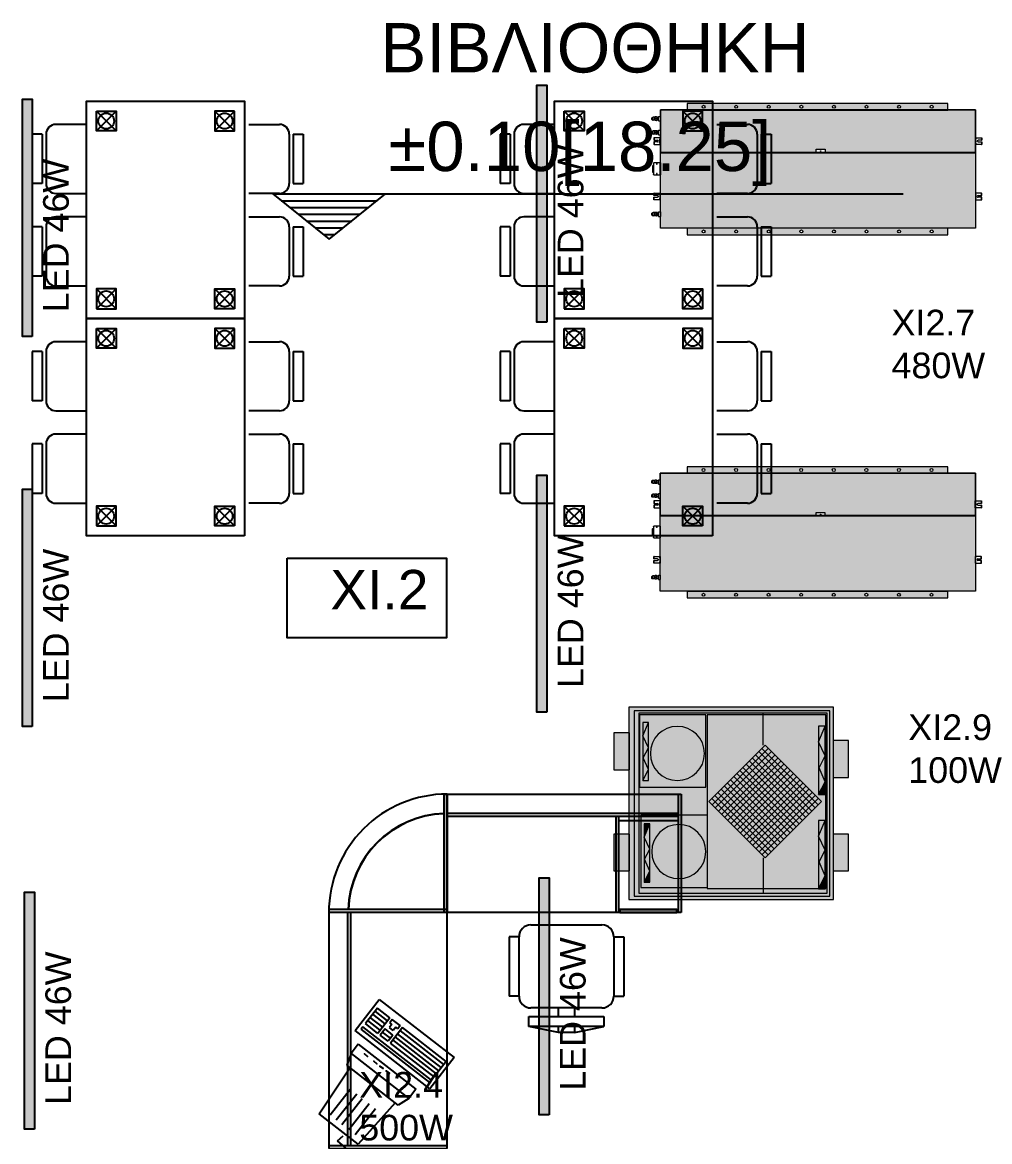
# Model space of a CAD drawing. Header units: metres. Extents: x -11 to 85, y -301 to 135.
# Drawn here: x 38.45 to 43.35, y -188.98 to -183.31 of the extents above; entities that cross this region are included whole.
import ezdxf

# ---------------------------------------------------------------- set-up
doc = ezdxf.new("R2010")
doc.units = ezdxf.units.M
doc.header["$LTSCALE"] = 0.036
for name, color, linetype in [('arxitek isogeio', 252, 'Continuous'), ('electext', 20, 'Continuous'), ('Epipla', 252, 'Continuous'), ('hatch color', 252, 'Continuous'), ('HLEK_FL001_SYMBOLS', 230, 'Continuous'), ('SYMBOLA', 160, 'Continuous')]:
    doc.layers.add(name, color=color, linetype=linetype)
for name, color, linetype, lineweight in [('axel', 170, 'Continuous', 0), ('fan enallaktis', 162, 'Continuous', 0), ('fan enallaktis hatch', 141, 'Continuous', 0)]:
    doc.layers.add(name, color=color, linetype=linetype, lineweight=lineweight)
doc.styles.add('COMU-N', font='arial.ttf')
doc.styles.get("Standard").update_dxf_attribs({"font": 'arial.ttf'})

# ---------------------------------------------------------------- blocks, each defined once
blk = doc.blocks.new('gr.d')
at = {"layer": 'Epipla'}
for p, q in [((-25.3014, 44.7919), (-25.3014, 43.5822)), ((-24.7016, 44.7919), (-25.3014, 44.7919)), ((-24.7016, 44.7769), (-25.3014, 44.7769)), ((-25.0379, 44.5608), (-24.8503, 44.7697)), ((-24.8503, 44.7697), (-24.6529, 44.6163)), ((-24.8139, 44.7769), (-24.8139, 43.5972)), ((-24.7978, 44.7769), (-24.7978, 43.5972)), ((-24.7016, 43.9919), (-24.7016, 44.7919)), ((-24.7016, 43.5822), (-24.7016, 44.7919)), ((-24.6529, 44.6163), (-24.8088, 44.3829)), ((-25.143, 44.4905), (-25.1062, 44.5379)), ((-25.1062, 44.5379), (-25.0536, 44.5731)), ((-24.814, 44.311), (-25.1062, 44.5379)), ((-25.0536, 44.5731), (-24.793, 44.3706)), ((-25.3361, 44.3313), (-25.2134, 44.4893)), ((-25.2134, 44.4893), (-24.8343, 44.1949)), ((-24.8508, 44.2636), (-25.143, 44.4905)), ((-25.2957, 44.3506, 0.0001), (-25.2344, 44.4296, 0.0001)), ((-25.2344, 44.4296, 0.0001), (-25.0132, 44.2579, 0.0001)), ((-25.2221, 44.4454, 0.0001), (-25.2129, 44.4573, 0.0001)), ((-25.2221, 44.4454, 0.0001), (-24.8746, 44.1755, 0.0001)), ((-25.2129, 44.4573, 0.0001), (-24.8654, 44.1874, 0.0001)), ((-25.2835, 44.3664, 0.0001), (-25.0623, 44.1947, 0.0001)), ((-25.2712, 44.3822, 0.0001), (-25.05, 44.2105, 0.0001)), ((-25.2589, 44.398, 0.0001), (-25.0378, 44.2263, 0.0001)), ((-25.2467, 44.4138, 0.0001), (-25.0255, 44.2421, 0.0001)), ((-24.814, 44.311), (-24.793, 44.3706)), ((-24.957, 44.0369), (-25.3361, 44.3313)), ((-25.2957, 44.3506, 0.0001), (-25.0746, 44.1789, 0.0001)), ((-24.8508, 44.2636), (-24.814, 44.311)), ((-25.0746, 44.1789, 0.0001), (-25.0132, 44.2579, 0.0001)), ((-25.945, 44.204), (-26.095, 44.174)), ((-25.945, 44.174), (-25.945, 44.204)), ((-25.945, 44.204), (-25.865, 44.204)), ((-25.865, 44.204), (-25.715, 44.174)), ((-25.865, 44.204), (-25.865, 44.174)), ((-25.0259, 44.2171, 0.0001), (-25.0014, 44.2487, 0.0001)), ((-25.0259, 44.2171, 0.0001), (-24.9864, 44.1864, 0.0001)), ((-25.0137, 44.2329, 0.0001), (-24.9742, 44.2022, 0.0001)), ((-25.0114, 44.1298, 0.0001), (-24.9501, 44.2088, 0.0001)), ((-25.0014, 44.2487, 0.0001), (-24.9619, 44.218, 0.0001)), ((-24.9864, 44.1864, 0.0001), (-24.9619, 44.218, 0.0001)), ((-24.9501, 44.2088, 0.0001), (-24.8869, 44.1597, 0.0001)), ((-26.095, 44.174), (-25.715, 44.174)), ((-26.095, 44.124), (-26.095, 44.174)), ((-25.715, 44.174), (-25.715, 44.124)), ((-25.0627, 44.1697, 0.0001), (-25.0505, 44.1855, 0.0001)), ((-25.0627, 44.1697, 0.0001), (-25.0232, 44.139, 0.0001)), ((-25.0505, 44.1855, 0.0001), (-25.0406, 44.1778, 0.0001)), ((-25.0406, 44.1778, 0.0001), (-25.0283, 44.1936, 0.0001)), ((-25.0283, 44.1936, 0.0001), (-25.0086, 44.1783, 0.0001)), ((-25.0232, 44.139, 0.0001), (-25.011, 44.1548, 0.0001)), ((-25.0208, 44.1625, 0.0001), (-25.0086, 44.1783, 0.0001)), ((-25.0208, 44.1625, 0.0001), (-25.011, 44.1548, 0.0001)), ((-24.9991, 44.1456, 0.0001), (-24.9359, 44.0966, 0.0001)), ((-24.9869, 44.1614, 0.0001), (-24.9237, 44.1124, 0.0001)), ((-24.9746, 44.1772, 0.0001), (-24.9114, 44.1282, 0.0001)), ((-24.9623, 44.193, 0.0001), (-24.8991, 44.144, 0.0001)), ((-24.8343, 44.1949), (-24.957, 44.0369)), ((-24.9482, 44.0808, 0.0001), (-24.8869, 44.1597, 0.0001)), ((-24.8746, 44.1755, 0.0001), (-24.8654, 44.1874, 0.0001)), ((-25.715, 44.124), (-26.095, 44.124)), ((-25.945, 44.08), (-25.945, 44.124)), ((-25.865, 44.124), (-25.865, 44.08)), ((-25.0114, 44.1298, 0.0001), (-24.9482, 44.0808, 0.0001)), ((-26.085, 44.08), (-25.725, 44.08)), ((-26.145, 44.02), (-26.195, 44.02)), ((-26.195, 43.72), (-26.195, 44.02)), ((-26.145, 43.72), (-26.145, 44.02)), ((-25.665, 44.02), (-25.615, 44.02)), ((-25.665, 44.02), (-25.665, 43.72)), ((-25.615, 43.72), (-25.615, 44.02)), ((-26.145, 43.72), (-26.195, 43.72)), ((-25.665, 43.72), (-25.615, 43.72)), ((-25.725, 43.66), (-26.085, 43.66)), ((-26.486, 43.5972), (-25.2864, 43.5972)), ((-26.486, 42.9974), (-26.486, 43.5972)), ((-26.471, 42.9974), (-26.471, 43.5972)), ((-26.171, 43.5822), (-26.471, 43.5822)), ((-26.1756, 43.5973), (-26.4642, 43.5973)), ((-26.4642, 43.5973), (-26.4642, 43.5822)), ((-26.4642, 43.5822), (-26.1756, 43.5822)), ((-26.1756, 43.5822), (-26.1756, 43.5973)), ((-26.171, 43.5973), (-26.1563, 43.5973)), ((-26.171, 43.5973), (-26.171, 43.1097)), ((-26.1563, 43.5973), (-26.1563, 43.1097)), ((-25.3014, 42.9974), (-25.3014, 43.5972)), ((-25.3014, 43.5972), (-24.7016, 43.5972)), ((-25.3014, 43.5972), (-24.7016, 43.5972)), ((-25.3014, 43.5972), (-25.3014, 42.9974)), ((-25.3014, 43.5822), (-24.7016, 43.5822)), ((-25.2864, 42.9974), (-25.2864, 43.5972)), ((-25.2864, 43.5972), (-25.2864, 42.9974)), ((-25.2864, 43.5822), (-24.7016, 43.5822)), ((-26.171, 43.1316), (-26.471, 43.1316)), ((-25.3014, 43.1097), (-26.471, 43.1097)), ((-25.3014, 43.0937), (-26.471, 43.0937)), ((-25.2864, 42.9974), (-26.486, 42.9974))]:
    blk.add_line(p, q, dxfattribs=at)
at = {"layer": 'Epipla', "extrusion": (0.107822, 0.138841, 0.984428)}
for p, q in [((-24.8344, 44.7204, 0.2954), (-24.9377, 44.5887, 0.3253)), ((-24.8027, 44.6958, 0.2954), (-24.906, 44.5641, 0.3253)), ((-24.7679, 44.6698, 0.2951), (-24.8712, 44.5381, 0.325)), ((-24.7394, 44.6466, 0.2954), (-24.8427, 44.515, 0.3253)), ((-24.7077, 44.622, 0.2954), (-24.811, 44.4904, 0.3253))]:
    blk.add_line(p, q, dxfattribs=at)
at = {"layer": 'Epipla'}
for centre, radius, start, end in [((-26.085, 44.02), 0.06, 90, 180), ((-25.725, 44.02), 0.06, 0, 90), ((-26.085, 43.72), 0.06, 180, 270), ((-25.725, 43.72), 0.06, 270, 0), ((-25.3014, 43.5972), 0.5998, 270, 0), ((-25.3014, 43.5972), 0.5023, 271.7106, 358.2894), ((-25.3014, 43.5972), 0.5001, 271.9761, 358.2894)]:
    blk.add_arc(centre, radius, start, end, dxfattribs=at)
for points in [[(-25.0081, 44.4114, 0.03), (-24.9923, 44.3991, 0.03), (-24.9923, 44.3991, 0.015), (-25.0081, 44.4114, 0.015)], [(-24.9765, 44.3868, 0.03), (-24.9607, 44.3746, 0.03), (-24.9607, 44.3746, 0.015), (-24.9765, 44.3868, 0.015)], [(-24.9449, 44.3623, 0.03), (-24.9291, 44.35, 0.03), (-24.9291, 44.35, 0.015), (-24.9449, 44.3623, 0.015)], [(-24.8975, 44.3255, 0.03), (-24.8817, 44.3132, 0.03), (-24.8817, 44.3132, 0.015), (-24.8975, 44.3255, 0.015)]]:
    blk.add_3dface(points, dxfattribs=at)
blk = doc.blocks.new('tr.')
at = {"layer": 'Epipla'}
for p, q in [((41.3553, 40.2738, 0.67), (41.1053, 40.2738, 0.67)), ((41.8232, 40.2738, 0.67), (41.5732, 40.2738, 0.67)), ((42.4553, 40.2738, 0.67), (42.2053, 40.2738, 0.67)), ((42.9232, 40.2738, 0.67), (42.6732, 40.2738, 0.67)), ((41.3553, 40.2238, 0.67), (41.1053, 40.2238, 0.67)), ((41.3553, 40.2038, 0.67), (41.1053, 40.2038, 0.67)), ((41.8232, 40.2238, 0.67), (41.5732, 40.2238, 0.67)), ((41.8232, 40.2038, 0.67), (41.5732, 40.2038, 0.67)), ((42.4553, 40.2238, 0.67), (42.2053, 40.2238, 0.67)), ((42.4553, 40.2038, 0.67), (42.2053, 40.2038, 0.67)), ((42.9232, 40.2238, 0.67), (42.6732, 40.2238, 0.67)), ((42.9232, 40.2038, 0.67), (42.6732, 40.2038, 0.67)), ((41.0553, 40.1538, 0.67), (41.0553, 39.9991, 0.67)), ((41.4053, 39.9991, 0.67), (41.4053, 40.1538, 0.67)), ((41.5232, 40.1538, 0.67), (41.5232, 39.9991, 0.67)), ((41.8732, 39.9991, 0.67), (41.8732, 40.1538, 0.67)), ((42.1553, 40.1538, 0.67), (42.1553, 39.9991, 0.67)), ((42.5053, 39.9991, 0.67), (42.5053, 40.1538, 0.67)), ((42.6232, 40.1538, 0.67), (42.6232, 39.9991, 0.67)), ((42.9732, 39.9991, 0.67), (42.9732, 40.1538, 0.67)), ((41.0402, 39.8491), (40.9402, 39.9491)), ((41.0402, 39.9491), (40.9402, 39.8491)), ((41.8402, 39.9491), (41.9402, 39.8491)), ((41.8402, 39.8491), (41.9402, 39.9491)), ((42.1402, 39.8491), (42.0402, 39.9491)), ((42.1402, 39.9491), (42.0402, 39.8491)), ((42.9402, 39.9491), (43.0402, 39.8491)), ((42.9402, 39.8491), (43.0402, 39.9491)), ((41.0402, 39.2491), (40.9402, 39.3491)), ((41.0402, 39.3491), (40.9402, 39.2491)), ((41.8402, 39.3491), (41.9402, 39.2491)), ((41.8402, 39.2491), (41.9402, 39.3491)), ((42.1402, 39.2491), (42.0402, 39.3491)), ((42.1402, 39.3491), (42.0402, 39.2491)), ((42.9402, 39.3491), (43.0402, 39.2491)), ((42.9402, 39.2491), (43.0402, 39.3491)), ((41.0553, 39.0219, 0.67), (41.0553, 39.1766, 0.67)), ((41.4053, 39.1766, 0.67), (41.4053, 39.0219, 0.67)), ((41.5232, 39.0219, 0.67), (41.5232, 39.1766, 0.67)), ((41.8732, 39.1766, 0.67), (41.8732, 39.0219, 0.67)), ((42.1553, 39.0219, 0.67), (42.1553, 39.1766, 0.67)), ((42.5053, 39.1766, 0.67), (42.5053, 39.0219, 0.67)), ((42.6232, 39.0219, 0.67), (42.6232, 39.1766, 0.67)), ((42.9732, 39.1766, 0.67), (42.9732, 39.0219, 0.67)), ((41.3553, 38.9719, 0.67), (41.1053, 38.9719, 0.67)), ((41.3553, 38.9519, 0.67), (41.1053, 38.9519, 0.67)), ((41.8232, 38.9719, 0.67), (41.5732, 38.9719, 0.67)), ((41.8232, 38.9519, 0.67), (41.5732, 38.9519, 0.67)), ((42.4553, 38.9719, 0.67), (42.2053, 38.9719, 0.67)), ((42.4553, 38.9519, 0.67), (42.2053, 38.9519, 0.67)), ((42.9232, 38.9719, 0.67), (42.6732, 38.9719, 0.67)), ((42.9232, 38.9519, 0.67), (42.6732, 38.9519, 0.67)), ((41.3553, 38.9019, 0.67), (41.1053, 38.9019, 0.67)), ((41.8232, 38.9019, 0.67), (41.5732, 38.9019, 0.67)), ((42.4553, 38.9019, 0.67), (42.2053, 38.9019, 0.67)), ((42.9232, 38.9019, 0.67), (42.6732, 38.9019, 0.67))]:
    blk.add_line(p, q, dxfattribs=at)
at = {"layer": 'Epipla', "elevation": 0.67}
for points in [[(41.1053, 40.2238), (41.1053, 40.2738)], [(41.3553, 40.2238), (41.3553, 40.2738)], [(41.5732, 40.2238), (41.5732, 40.2738)], [(41.8232, 40.2238), (41.8232, 40.2738)], [(42.2053, 40.2238), (42.2053, 40.2738)], [(42.4553, 40.2238), (42.4553, 40.2738)], [(42.6732, 40.2238), (42.6732, 40.2738)], [(42.9232, 40.2238), (42.9232, 40.2738)], [(41.1053, 38.9519), (41.1053, 38.9019)], [(41.3553, 38.9519), (41.3553, 38.9019)], [(41.5732, 38.9519), (41.5732, 38.9019)], [(41.8232, 38.9519), (41.8232, 38.9019)], [(42.2053, 38.9519), (42.2053, 38.9019)], [(42.4553, 38.9519), (42.4553, 38.9019)], [(42.6732, 38.9519), (42.6732, 38.9019)], [(42.9232, 38.9519), (42.9232, 38.9019)]]:
    blk.add_lwpolyline(points, dxfattribs=at)
at = {"layer": 'Epipla'}
for points in [[(40.8902, 39.1991), (40.8902, 39.9991), (41.9902, 39.9991), (41.9902, 39.1991)], [(41.9902, 39.1991), (41.9902, 39.9991), (43.0902, 39.9991), (43.0902, 39.1991)]]:
    blk.add_lwpolyline(points, close=True, dxfattribs=at)
for points in [[(40.9402, 39.9491), (40.9402, 39.8491), (41.0402, 39.8491), (41.0402, 39.9491), (40.9402, 39.9491)], [(41.9402, 39.9491), (41.9402, 39.8491), (41.8402, 39.8491), (41.8402, 39.9491), (41.9402, 39.9491)], [(42.0402, 39.9491), (42.0402, 39.8491), (42.1402, 39.8491), (42.1402, 39.9491), (42.0402, 39.9491)], [(43.0402, 39.9491), (43.0402, 39.8491), (42.9402, 39.8491), (42.9402, 39.9491), (43.0402, 39.9491)], [(40.9402, 39.2491), (40.9402, 39.3491), (41.0402, 39.3491), (41.0402, 39.2491), (40.9402, 39.2491)], [(41.9402, 39.2491), (41.9402, 39.3491), (41.8402, 39.3491), (41.8402, 39.2491), (41.9402, 39.2491)], [(42.0402, 39.2491), (42.0402, 39.3491), (42.1402, 39.3491), (42.1402, 39.2491), (42.0402, 39.2491)], [(43.0402, 39.2491), (43.0402, 39.3491), (42.9402, 39.3491), (42.9402, 39.2491), (43.0402, 39.2491)]]:
    blk.add_lwpolyline(points, dxfattribs=at)
for centre in [(40.9902, 39.8991), (41.8902, 39.8991), (42.0902, 39.8991), (42.9902, 39.8991), (40.9902, 39.2991), (41.8902, 39.2991), (42.0902, 39.2991), (42.9902, 39.2991)]:
    blk.add_circle(centre, 0.04, dxfattribs=at)
for centre, start, end in [((41.1053, 40.1538, 0.67), 90, 180), ((41.3553, 40.1538, 0.67), 0, 90), ((41.5732, 40.1538, 0.67), 90, 180), ((41.8232, 40.1538, 0.67), 0, 90), ((42.2053, 40.1538, 0.67), 90, 180), ((42.4553, 40.1538, 0.67), 0, 90), ((42.6732, 40.1538, 0.67), 90, 180), ((42.9232, 40.1538, 0.67), 0, 90), ((41.1053, 39.0219, 0.67), 180, 270), ((41.3553, 39.0219, 0.67), 270, 0), ((41.5732, 39.0219, 0.67), 180, 270), ((41.8232, 39.0219, 0.67), 270, 0), ((42.2053, 39.0219, 0.67), 180, 270), ((42.4553, 39.0219, 0.67), 270, 0), ((42.6732, 39.0219, 0.67), 180, 270), ((42.9232, 39.0219, 0.67), 270, 0)]:
    blk.add_arc(centre, 0.05, start, end, dxfattribs=at)
blk = doc.blocks.new('lampes fthorismou 120')
at = {"layer": 'hatch color'}
blk.add_hatch(color=181, dxfattribs=at).paths.add_polyline_path([(84.1811, -99.2639), (84.1811, -99.2139), (85.3811, -99.2139), (85.3811, -99.2639)])
at = {"layer": 'HLEK_FL001_SYMBOLS'}
blk.add_lwpolyline([(84.1811, -99.2639), (84.1811, -99.2139), (85.3811, -99.2139), (85.3811, -99.2639)], close=True, dxfattribs=at)
blk = doc.blocks.new('A$C5A126718')
at = {"layer": 'axel'}
for p, q in [((-0.0317, 0.0343), (-0.0317, 0.0321)), ((-0.0301, 0.0343), (-0.0317, 0.0343)), ((-0.0317, 0.0321), (-0.0317, 0.0236)), ((-0.0317, 0.0321), (-0.0301, 0.0321)), ((-0.0317, 0.0236), (-0.0301, 0.0236)), ((-0.0317, 0.0236), (-0.0317, 0.0214)), ((-0.0301, 0.0214), (-0.0317, 0.0214)), ((-0.0301, 0.0129), (-0.0317, 0.0129)), ((-0.0317, 0.0129), (-0.0317, 0.0107)), ((-0.0317, 0.0107), (-0.0301, 0.0107)), ((-0.0317, 0.0107), (-0.0317, 0.0021)), ((-0.0317, 0.0021), (-0.0301, 0.0021)), ((-0.0317, 0.0021), (-0.0317, 0)), ((-0.0301, 0), (-0.0317, 0)), ((-0.0012, 0.0343), (-0.0301, 0.0343)), ((-0.0301, 0.0343), (-0.0301, 0.0321)), ((-0.0301, 0.0321), (-0.0301, 0.0236)), ((-0.0301, 0.0236), (-0.0301, 0.0214)), ((-0.0301, 0.0214), (-0.0131, 0.0214)), ((-0.0301, 0.0129), (-0.0301, 0.0107)), ((-0.0131, 0.0129), (-0.0301, 0.0129)), ((-0.0301, 0.0107), (-0.0301, 0.0021)), ((-0.0301, 0.0021), (-0.0301, 0)), ((-0.0301, 0), (-0.0012, 0)), ((-0.0012, 0.0343), (0, 0.0343)), ((-0.0012, 0.0343), (-0.0012, 0.033)), ((-0.0012, 0.033), (-0.0012, 0.03)), ((-0.0012, 0.03), (-0.0012, 0.0271)), ((-0.0012, 0.0271), (0, 0.0271)), ((-0.0012, 0.027), (-0.0012, 0.0271)), ((-0.0012, 0.0073), (-0.0012, 0.027)), ((-0.0012, 0.0071), (-0.0012, 0.0073)), ((-0.0012, 0.0071), (0, 0.0071)), ((-0.0012, 0.0071), (-0.0012, 0.0043)), ((-0.0012, 0.0043), (-0.0012, 0.0013)), ((-0.0012, 0.0013), (-0.0012, 0)), ((-0.0012, 0), (0, 0)), ((0.0004, 0.0271), (0.0004, 0.0343)), ((0.0004, 0.0271), (0.0004, 0.0343)), ((0.0004, 0.0211), (0.0004, 0.0271)), ((0.0004, 0.0211), (0.0004, 0.0271)), ((0.0004, 0.0207), (0.0004, 0.0211)), ((0.0004, 0.0207), (0.0004, 0.0211)), ((0.0004, 0.0186), (0.0004, 0.0207)), ((0.0004, 0.0186), (0.0004, 0.0207)), ((0.0004, 0.0157), (0.0004, 0.0186)), ((0.0004, 0.0157), (0.0004, 0.0186)), ((0.0004, 0.0136), (0.0004, 0.0157)), ((0.0004, 0.0136), (0.0004, 0.0157)), ((0.0004, 0.0132), (0.0004, 0.0136)), ((0.0004, 0.0132), (0.0004, 0.0136)), ((0.0004, 0.0071), (0.0004, 0.0132)), ((0.0004, 0.0071), (0.0004, 0.0132)), ((0.0004, 0), (0.0004, 0.0071)), ((0.0004, 0), (0.0004, 0.0071))]:
    blk.add_line(p, q, dxfattribs=at)
blk.add_arc((-0.0131, 0.0171), 0.00429, 270, 90, dxfattribs=at)
blk = doc.blocks.new('A$C3A54651E')
at = {"layer": 'axel'}
for p, q in [((0.0091, 0.0228), (0, 0.0228)), ((0, 0.0228), (0, 0)), ((0.0091, 0), (0, 0)), ((0.0091, 0), (0.0091, 0.0228)), ((0.0091, 0.0171), (0.0162, 0.0171)), ((0.0091, 0.0057), (0.0162, 0.0057)), ((0.0162, 0.019), (0.0166, 0.0193)), ((0.0162, 0.0038), (0.0162, 0.019)), ((0.0162, 0.0038), (0.0166, 0.0035)), ((0.0166, 0.0035), (0.0166, 0.0193)), ((0.0166, 0.0193), (0.0184, 0.0193)), ((0.0166, 0.0035), (0.0184, 0.0035)), ((0.0184, 0.02), (0.0184, 0.0199)), ((0.0184, 0.02), (0.0184, 0.02)), ((0.0184, 0.0199), (0.0184, 0.0193)), ((0.0184, 0.0193), (0.0184, 0.0153)), ((0.0184, 0.0153), (0.0184, 0.0067)), ((0.0184, 0.0067), (0.0184, 0.0035)), ((0.0184, 0.0035), (0.0184, 0.0028)), ((0.0184, 0.0028), (0.0184, 0.0028)), ((0.0191, 0.0202), (0.0254, 0.0202)), ((0.0191, 0.0197), (0.0254, 0.0197)), ((0.0191, 0.0109), (0.0254, 0.0109)), ((0.0191, 0.0026), (0.0254, 0.0026)), ((0.0262, 0.0199), (0.0262, 0.02)), ((0.0262, 0.02), (0.0262, 0.02)), ((0.0262, 0.0182), (0.0262, 0.0199)), ((0.0262, 0.0153), (0.0262, 0.0182)), ((0.0262, 0.0182), (0.0284, 0.0182)), ((0.0262, 0.0067), (0.0262, 0.0153)), ((0.0262, 0.0046), (0.0262, 0.0067)), ((0.0262, 0.0028), (0.0262, 0.0046)), ((0.0262, 0.0046), (0.0284, 0.0046)), ((0.0262, 0.0028), (0.0262, 0.0028)), ((0.0284, 0.0193), (0.037, 0.0193)), ((0.0284, 0.0182), (0.0284, 0.0193)), ((0.0284, 0.0046), (0.0284, 0.0182)), ((0.0284, 0.0035), (0.0284, 0.0046)), ((0.0284, 0.0035), (0.037, 0.0035)), ((0.037, 0.0035), (0.037, 0.0193)), ((0.0373, 0.019), (0.037, 0.0193)), ((0.0373, 0.0037), (0.037, 0.0035)), ((0.0373, 0.0182), (0.0373, 0.019)), ((0.0373, 0.0046), (0.0373, 0.0182)), ((0.0373, 0.0182), (0.0403, 0.0182)), ((0.0373, 0.0037), (0.0373, 0.0046)), ((0.0373, 0.0046), (0.0403, 0.0046)), ((0.0403, 0.0046), (0.0403, 0.0182)), ((0.0423, 0.0162), (0.0403, 0.0182)), ((0.0423, 0.0066), (0.0403, 0.0046)), ((0.0423, 0.0066), (0.0423, 0.0162))]:
    blk.add_line(p, q, dxfattribs=at)
for points in [[(0.0191, 0.0202, 0.004311), (0.019, 0.0202, 0.005535), (0.0188, 0.0202, 0.007292), (0.0187, 0.0201, 0.009929), (0.0186, 0.0201), (0.0186, 0.0201, 0.019665), (0.0185, 0.02, 0.032685), (0.0184, 0.02, 0.060642), (0.0184, 0.02), (0.0184, 0.02)], [(0.0184, 0.0199, 0.159929), (0.0184, 0.0199, 0.090191), (0.0184, 0.0199, 0.0462), (0.0184, 0.0199, 0.02623), (0.0185, 0.0198), (0.0186, 0.0198, 0.013719), (0.0187, 0.0198, 0.009481), (0.0188, 0.0198, 0.006867), (0.0189, 0.0197, 0.005151), (0.0191, 0.0197)], [(0.0191, 0.0197, 0.015295), (0.0188, 0.0186, 0.017604), (0.0186, 0.0175), (0.0185, 0.0169, 0.02245), (0.0184, 0.0158), (0.0184, 0.0153)], [(0.0184, 0.0153, 0.023182), (0.0184, 0.0142, 0.022013), (0.0186, 0.0131), (0.0187, 0.0125, 0.017076), (0.0189, 0.0114), (0.0191, 0.0109)], [(0.0191, 0.0109, 0.016103), (0.0188, 0.0098, 0.018613), (0.0186, 0.0088), (0.0185, 0.0083, 0.023826), (0.0184, 0.0072), (0.0184, 0.0067)], [(0.0184, 0.0067, 0.024647), (0.0184, 0.0057, 0.023359), (0.0186, 0.0046), (0.0187, 0.0041, 0.018023), (0.0189, 0.0031), (0.0191, 0.0026)], [(0.0191, 0.0026, -0.004311), (0.019, 0.0026, -0.005535), (0.0188, 0.0026, -0.007292), (0.0187, 0.0027, -0.009929), (0.0186, 0.0027), (0.0186, 0.0027, -0.019665), (0.0185, 0.0027, -0.032685), (0.0184, 0.0028, -0.060642), (0.0184, 0.0028), (0.0184, 0.0028)], [(0.0262, 0.02, 0.102242), (0.0262, 0.02, 0.051435), (0.0261, 0.02, 0.028507), (0.0261, 0.0201, 0.01755), (0.026, 0.0201), (0.0259, 0.0201, 0.009159), (0.0258, 0.0201, 0.006785), (0.0257, 0.0202, 0.005184), (0.0255, 0.0202), (0.0254, 0.0202)], [(0.0254, 0.0197, 0.004812), (0.0256, 0.0197, 0.00636), (0.0258, 0.0198, 0.008685), (0.0259, 0.0198, 0.012384), (0.026, 0.0198), (0.0261, 0.0198, 0.023143), (0.0261, 0.0199, 0.039656), (0.0262, 0.0199, 0.07579), (0.0262, 0.0199, 0.144125), (0.0262, 0.0199)], [(0.0262, 0.0153, 0.023214), (0.0262, 0.0164, 0.02204), (0.026, 0.0175), (0.0259, 0.018, 0.017046), (0.0256, 0.0191), (0.0254, 0.0197)], [(0.0254, 0.0109, 0.01528), (0.0258, 0.012, 0.017585), (0.026, 0.013), (0.0261, 0.0136, 0.022468), (0.0262, 0.0147), (0.0262, 0.0153)], [(0.0262, 0.0067, 0.024685), (0.0262, 0.0078, 0.023392), (0.026, 0.0088), (0.0259, 0.0093, 0.017988), (0.0256, 0.0103), (0.0254, 0.0109)], [(0.0254, 0.0026, 0.016073), (0.0258, 0.0036, 0.018575), (0.026, 0.0046), (0.0261, 0.0052, 0.023861), (0.0262, 0.0062), (0.0262, 0.0067)], [(0.0262, 0.0028, -0.102242), (0.0262, 0.0028, -0.051435), (0.0261, 0.0028, -0.028507), (0.0261, 0.0027, -0.01755), (0.026, 0.0027), (0.0259, 0.0027, -0.009159), (0.0258, 0.0026, -0.006785), (0.0257, 0.0026, -0.005184), (0.0255, 0.0026), (0.0254, 0.0026)]]:
    blk.add_lwpolyline(points, format="xyb", dxfattribs=at)
blk = doc.blocks.new('A$C531E15D6')
at = {"layer": 'axel'}
for p, q in [((-0.0003, 0.0241), (-0.0003, -0.0359)), ((-0.0003, 0.0241), (0.0009, 0.0241)), ((-0.0003, 0.0134), (0, 0.0134)), ((-0.0003, 0.0113), (0, 0.0113)), ((-0.0003, 0.0066), (-0.0003, 0.0031)), ((-0.0003, 0.0066), (-0.0003, 0.0031)), ((0, 0.0059), (-0.0003, 0.0059)), ((-0.0003, 0.0031), (-0.0003, -0.0276)), ((0.0021, 0.0241), (0, 0.022)), ((0, 0.0059), (0, 0.022)), ((0, -0.0059), (0, 0.0059)), ((0, -0.0059), (0, 0.0059)), ((0.0012, 0.0241), (0.0009, 0.0241)), ((0.0012, 0.0241), (0.0009, 0.0241)), ((0.0012, 0.0241), (0.0021, 0.0241)), ((0.0021, 0.0241), (0.0321, 0.0241)), ((0.0021, 0.0241), (0.0321, 0.0241)), ((0.0321, 0.0241), (0.0343, 0.022)), ((0.0343, 0.022), (0.0343, 0.0134)), ((0.0343, 0.022), (0.0343, 0.0134)), ((0.0343, 0.0134), (0.0343, -0.0251)), ((0.0343, 0.0134), (0.0343, -0.0251)), ((0.038, 0.0127), (0.0343, 0.0128)), ((0.0347, 0.0056), (0.0343, 0.0056)), ((0.0347, 0.0056), (0.0347, -0.0059)), ((0.0357, 0.0099), (0.0357, 0.0045)), ((0.04, 0.0099), (0.0357, 0.0099)), ((0.0357, 0.0045), (0.0357, 0.0038)), ((0.0357, 0.0045), (0.0357, 0.0038)), ((0.0357, 0.0038), (0.0357, -0.0059)), ((0.0357, 0.0038), (0.0357, -0.0059)), ((0.038, 0.0127), (0.038, 0.0099)), ((0.04, 0.0099), (0.04, -0.0059)), ((0, -0.0176), (-0.0003, -0.0176)), ((-0.0003, -0.023), (0, -0.023)), ((-0.0003, -0.0251), (0, -0.0251)), ((-0.0003, -0.0276), (-0.0003, -0.0312)), ((-0.0003, -0.0276), (-0.0003, -0.0312)), ((-0.0003, -0.0359), (0.0021, -0.0359)), ((0, -0.0176), (0, -0.0059)), ((0, -0.0176), (0, -0.0059)), ((0, -0.0337), (0, -0.0176)), ((0.0021, -0.0359), (0, -0.0337)), ((0.0321, -0.0359), (0.0021, -0.0359)), ((0.0321, -0.0359), (0.0021, -0.0359)), ((0.0343, -0.0337), (0.0321, -0.0359)), ((0.0347, -0.0173), (0.0343, -0.0173)), ((0.038, -0.0244), (0.0343, -0.0245)), ((0.0343, -0.0251), (0.0343, -0.0337)), ((0.0343, -0.0251), (0.0343, -0.0337)), ((0.0347, -0.0059), (0.0347, -0.0173)), ((0.0357, -0.0059), (0.0357, -0.0155)), ((0.0357, -0.0059), (0.0357, -0.0155)), ((0.0357, -0.0155), (0.0357, -0.0162)), ((0.0357, -0.0155), (0.0357, -0.0162)), ((0.0357, -0.0162), (0.0357, -0.0216)), ((0.04, -0.0216), (0.0357, -0.0216)), ((0.038, -0.0244), (0.038, -0.0216)), ((0.04, -0.0059), (0.04, -0.0216))]:
    blk.add_line(p, q, dxfattribs=at)
for centre, radius in [((0.0171, 0.0199), 0.00214), ((0.0171, 0.0199), 0.00111), ((0.0171, -0.0316), 0.00214), ((0.0171, -0.0316), 0.00111)]:
    blk.add_circle(centre, radius, dxfattribs=at)
for centre, radius, start, end in [((0.0321, 0.022), 0.00214, 0, 90), ((0.0346, 0.0045), 0.00107, 0, 89.5416), ((0.0321, -0.0337), 0.00214, 270, 0), ((0.0346, -0.0162), 0.00107, 270.4584, 0)]:
    blk.add_arc(centre, radius, start, end, dxfattribs=at)
blk = doc.blocks.new('FCU 10 KANALATO')
at = {"layer": 'axel'}
h = blk.add_hatch(color=211, dxfattribs=at)
h.paths.add_polyline_path([(47988.1338, 13560.164), (47988.1338, 13560.197), (47986.8138, 13560.197), (47986.8138, 13560.164)])
h.paths.add_polyline_path([(47987.5563, 13560.1878, -1), (47987.5563, 13560.1731, -1)], flags=16)
h.paths.add_polyline_path([(47987.3913, 13560.1731, -1), (47987.3913, 13560.1878, -1)], flags=16)
h.paths.add_polyline_path([(47987.7213, 13560.1878, -1), (47987.7213, 13560.1731, -1)], flags=16)
h.paths.add_polyline_path([(47987.2263, 13560.1731, -1), (47987.2263, 13560.1878, -1)], flags=16)
h.paths.add_polyline_path([(47987.8863, 13560.1878, -1), (47987.8863, 13560.1731, -1)], flags=16)
h.paths.add_polyline_path([(47987.0613, 13560.1731, -1), (47987.0613, 13560.1878, -1)], flags=16)
h.paths.add_polyline_path([(47988.0513, 13560.1878, -1), (47988.0513, 13560.1731, -1)], flags=16)
h.paths.add_polyline_path([(47986.8963, 13560.1731, -1), (47986.8963, 13560.1878, -1)], flags=16)
for color, points in [(150, [(47986.6743, 13560.1633), (47986.6743, 13560.0206), (47986.6751, 13560.0206), (47986.6751, 13560.0135), (47986.6751, 13560.0074), (47986.6751, 13560.007), (47986.6751, 13560.002), (47986.6751, 13559.9935), (47986.6751, 13559.9863), (47986.6743, 13559.9863), (47986.6743, 13559.782), (47987.7792, 13559.782), (47988.2671, 13559.782), (47988.2671, 13559.782), (47988.2704, 13559.782), (47988.2704, 13560.1633)]), (151, [(47988.2705, 13559.5646), (47988.2705, 13559.5982), (47988.2705, 13559.5982), (47988.2705, 13559.621), (47988.2705, 13559.621), (47988.2705, 13559.6682), (47988.2705, 13559.6682), (47988.2705, 13559.691), (47988.2705, 13559.691), (47988.2705, 13559.7061), (47988.2705, 13559.7061), (47988.2705, 13559.7132), (47988.2705, 13559.7193), (47988.2705, 13559.7196), (47988.2705, 13559.7246), (47988.2705, 13559.7332), (47988.2705, 13559.7403), (47988.2705, 13559.7403), (47988.2705, 13559.7785), (47987.4805, 13559.7785), (47987.4805, 13559.7638), (47987.4362, 13559.7638), (47987.4362, 13559.7785), (47986.6743, 13559.7785), (47986.6743, 13559.7403), (47986.6751, 13559.7403), (47986.6751, 13559.7332), (47986.6751, 13559.7271), (47986.6751, 13559.7218), (47986.6751, 13559.7193), (47986.6751, 13559.7132), (47986.6751, 13559.7061), (47986.6743, 13559.7061), (47986.6743, 13559.5646)])]:
    blk.add_hatch(color=color, dxfattribs=at).paths.add_polyline_path(points)
h = blk.add_hatch(color=211, dxfattribs=at)
h.paths.add_polyline_path([(47988.1338, 13559.5327), (47988.1338, 13559.5657), (47986.8138, 13559.5657), (47986.8138, 13559.5327)])
h.paths.add_polyline_path([(47987.5563, 13559.5565, -1), (47987.5563, 13559.5418, -1)], flags=16)
h.paths.add_polyline_path([(47987.3913, 13559.5418, -1), (47987.3913, 13559.5565, -1)], flags=16)
h.paths.add_polyline_path([(47987.7213, 13559.5565, -1), (47987.7213, 13559.5418, -1)], flags=16)
h.paths.add_polyline_path([(47987.2263, 13559.5418, -1), (47987.2263, 13559.5565, -1)], flags=16)
h.paths.add_polyline_path([(47987.8863, 13559.5565, -1), (47987.8863, 13559.5418, -1)], flags=16)
h.paths.add_polyline_path([(47987.0613, 13559.5418, -1), (47987.0613, 13559.5565, -1)], flags=16)
h.paths.add_polyline_path([(47988.0513, 13559.5565, -1), (47988.0513, 13559.5418, -1)], flags=16)
h.paths.add_polyline_path([(47986.8963, 13559.5418, -1), (47986.8963, 13559.5565, -1)], flags=16)
for p, q in [((47986.6743, 13559.782), (47987.7792, 13559.782)), ((47986.6743, 13559.7804), (47987.7792, 13559.7804)), ((47986.6743, 13559.78), (47987.7816, 13559.78)), ((47987.7349, 13559.7785), (47986.6743, 13559.7785)), ((47987.4362, 13559.7785), (47987.4362, 13559.78)), ((47987.4362, 13559.7638), (47987.4362, 13559.7785)), ((47987.4805, 13559.7785), (47987.4805, 13559.78)), ((47987.4805, 13559.7785), (47987.4805, 13559.7638)), ((47988.2705, 13559.7785), (47987.7329, 13559.7785)), ((47987.7792, 13559.782), (47988.2671, 13559.782)), ((47987.7792, 13559.7804), (47988.2705, 13559.7804)), ((47987.7792, 13559.78), (47988.2705, 13559.78)), ((47987.4362, 13559.766), (47987.4805, 13559.766)), ((47987.4805, 13559.7638), (47987.4362, 13559.7638))]:
    blk.add_line(p, q, dxfattribs=at)
at = {"layer": 'axel', "linetype": 'Continuous'}
for points in [[(47986.8138, 13560.164), (47988.1338, 13560.164), (47988.1338, 13560.197), (47986.8138, 13560.197)], [(47986.8138, 13559.5327), (47988.1338, 13559.5327), (47988.1338, 13559.5657), (47986.8138, 13559.5657)]]:
    blk.add_lwpolyline(points, close=True, dxfattribs=at)
at = {"layer": 'axel'}
for points in [[(47986.6743, 13560.1633), (47988.2704, 13560.1633), (47988.2704, 13559.782), (47986.6743, 13559.782)], [(47986.6743, 13560.1633), (47988.2705, 13560.1633), (47988.2705, 13559.5646), (47986.6743, 13559.5646)], [(47986.6743, 13559.5646), (47988.2705, 13559.5646), (47988.2705, 13559.7785), (47986.6743, 13559.7785)]]:
    blk.add_lwpolyline(points, close=True, dxfattribs=at)
at = {"layer": 'axel', "linetype": 'Continuous'}
for centre in [(47986.8963, 13560.1805), (47987.0613, 13560.1805), (47987.2263, 13560.1805), (47987.3913, 13560.1805), (47987.5563, 13560.1805), (47987.7213, 13560.1805), (47987.8863, 13560.1805), (47988.0513, 13560.1805), (47986.8963, 13559.5492), (47987.0613, 13559.5492), (47987.2263, 13559.5492), (47987.3913, 13559.5492), (47987.5563, 13559.5492), (47987.7213, 13559.5492), (47987.8863, 13559.5492), (47988.0513, 13559.5492)]:
    blk.add_circle(centre, 0.00739, dxfattribs=at)
at = {"layer": 'axel'}
blk.add_circle((47987.4583, 13559.7731), 0.00111, dxfattribs=at)
at = {"xscale": -1, "rotation": 180}
for name, p in [('A$C3A54651E', (47988.2705, 13560.1043)), ('A$C531E15D6', (47988.2708, 13559.8575)), ('A$C5A126718', (47986.6746, 13559.7403)), ('A$C3A54651E', (47988.2705, 13559.691)), ('A$C3A54651E', (47988.2705, 13559.621))]:
    blk.add_blockref(name, p, dxfattribs=at)
blk.add_blockref('A$C5A126718', (47986.6746, 13559.9863))
at = {"xscale": -1}
blk.add_blockref('A$C5A126718', (47988.271, 13559.9863), dxfattribs=at)
at = {"rotation": 180}
blk.add_blockref('A$C5A126718', (47988.271, 13559.7403), dxfattribs=at)
blk = doc.blocks.new('gY1_a36')
at = {"layer": 'SYMBOLA', "color": 0}
blk.add_solid([(0.15, 0.075), (0.15, -0.075), (0, 0)], dxfattribs=at)
blk = doc.blocks.new('gY1_a40')
at = {"layer": 'SYMBOLA'}
for points in [[(0.15, 0.075), (0.15, -0.075), (0, 0)], [(0.01, 0), (0.31, 0.075), (0.285, 0)], [(0.31, -0.075), (0.285, 0), (0.01, 0)]]:
    blk.add_solid(points, dxfattribs=at)
blk = doc.blocks.new('fan enallaktis')
at = {"layer": 'fan enallaktis hatch'}
for points in [[(-1.2878, 0.0641), (-0.0609, 0.0641), (-0.0609, 1.2155), (-1.2878, 1.2155), (-1.2878, 1.0449), (-1.2842, 1.0449), (-1.2842, 0.824), (-1.2878, 0.824)], [(-1.2878, 0.439), (-1.2842, 0.439), (-1.2842, 0.2181), (-1.2878, 0.2181), (-1.2878, 0.0641), (-0.0609, 0.0641), (-0.0609, 1.2155), (-1.2878, 1.2155)], [(-1.2878, 0.0641), (-0.0609, 0.0641), (-0.0609, 0.824), (-0.0627, 0.824), (-0.0627, 1.0449), (-0.0609, 1.0449), (-0.0609, 1.2155), (-1.2878, 1.2155)], [(-1.2878, 0.0641), (-0.0609, 0.0641), (-0.0609, 0.263), (-0.0627, 0.263), (-0.0627, 0.4839), (-0.0609, 0.4839), (-0.0609, 1.2155), (-1.2878, 1.2155)], [(-1.2878, 0.0641), (-0.0609, 0.0641), (-0.0609, 0.824), (-0.0627, 0.824), (-0.0627, 1.0449), (-0.0609, 1.0449), (-0.0609, 1.2155), (-1.2878, 1.2155)], [(-1.2878, 0.0641), (-0.0609, 0.0641), (-0.0609, 1.2155), (-1.2878, 1.2155), (-1.2878, 1.0449), (-1.2842, 1.0449), (-1.2842, 0.824), (-1.2878, 0.824)], [(-0.151, 0.8366), (-0.1107, 0.9204), (-0.1476, 0.9909), (-0.1107, 1.0748), (-0.1503, 1.1507), (-0.151, 1.1507)], [(-0.1107, 1.0748), (-0.1107, 1.1507), (-0.1503, 1.1507)], [(-1.1961, 0.8431), (-1.1619, 0.9144), (-1.1933, 0.9743), (-1.1619, 1.0456), (-1.1961, 1.1112)], [(-1.1619, 1.0456), (-1.1619, 1.1112), (-1.1961, 1.1112)], [(-0.8257, 0.9287, 1), (-1.1502, 0.9287, 1)], [(-0.1107, 1.0748), (-0.1476, 0.9909), (-0.1107, 0.9204)], [(-1.2878, 1.0449), (-1.377, 1.0449), (-1.377, 0.824), (-1.2878, 0.824)], [(-1.1933, 0.9743), (-1.1619, 0.9144), (-1.1619, 1.0456)], [(-0.0609, 0.824), (0.0301, 0.824), (0.0301, 1.0449), (-0.0609, 1.0449)], [(-1.1619, 0.9144), (-1.1961, 0.8431), (-1.1619, 0.7633)], [(-0.1107, 0.9204), (-0.151, 0.8366), (-0.1107, 0.7426)], [(-1.1961, 0.7633), (-1.1619, 0.7633), (-1.1961, 0.8431)], [(-0.151, 0.8366), (-0.151, 0.7426), (-0.1107, 0.7426)], [(-0.151, 0.2717), (-0.1107, 0.3556), (-0.1476, 0.426), (-0.1107, 0.5099), (-0.151, 0.5871)], [(-0.1107, 0.5871), (-0.151, 0.5871), (-0.1107, 0.5099)], [(-0.1107, 0.5099), (-0.1476, 0.426), (-0.1107, 0.3556)], [(-0.0609, 0.263), (0.0301, 0.263), (0.0301, 0.4839), (-0.0609, 0.4839)], [(-1.2878, 0.439), (-1.377, 0.439), (-1.377, 0.2181), (-1.2878, 0.2181)], [(-0.1107, 0.1778), (-0.1107, 0.3556), (-0.151, 0.2717)], [(-0.151, 0.1778), (-0.1107, 0.1778), (-0.151, 0.2717)]]:
    blk.add_hatch(color=256, dxfattribs=at).paths.add_polyline_path(points)
h = blk.add_hatch(color=256, dxfattribs=at)
h.paths.add_polyline_path([(-1.2878, 1.0449), (-1.2842, 1.0449), (-1.2842, 0.824), (-1.2878, 0.824), (-1.2878, 0.439), (-1.2842, 0.439), (-1.2842, 0.2181), (-1.2878, 0.2181), (-1.2878, 0.0641), (-0.0609, 0.0641), (-0.0609, 0.263), (-0.0627, 0.263), (-0.0627, 0.4839), (-0.0609, 0.4839), (-0.0609, 0.824), (-0.0627, 0.824), (-0.0627, 1.0449), (-0.0609, 1.0449), (-0.0609, 1.2155), (-1.2878, 1.2155)])
h.paths.add_polyline_path([(-1.2551, 0.0851), (-0.0819, 0.0851), (-0.0819, 1.1956), (-1.2551, 1.1956)], flags=16)
h.paths.add_polyline_path([(-1.2265, 1.178), (-0.0987, 1.178), (-0.0987, 0.0995), (-1.2265, 0.0995)], flags=0)
h.paths.add_polyline_path([(-1.2161, 1.1431), (-0.8172, 1.1431), (-0.8172, 1.1507), (-0.151, 1.1507), (-0.151, 1.1519), (-0.1058, 1.1519), (-0.1058, 0.1091), (-0.8172, 0.1091), (-0.8172, 0.7097), (-1.2161, 0.7097)], flags=0)
h.paths.add_polyline_path([(-1.1961, 1.1112), (-1.1619, 1.1112), (-1.1619, 0.7633), (-1.1961, 0.7633)], flags=0)
h.paths.add_polyline_path([(-0.8257, 0.9287, -1), (-1.1502, 0.9287, -1)], flags=0)
h.paths.add_polyline_path([(-1.0821, 1.0511), (-0.8379, 0.929), (-1.0821, 0.8069)], flags=0)
h.paths.add_polyline_path([(-1.2243, 0.5433), (-0.825, 0.5433), (-0.825, 0.1098), (-1.2243, 0.1098)], flags=0)
h.paths.add_polyline_path([(-1.2043, 0.5031), (-1.1701, 0.5031), (-1.1701, 0.1552), (-1.2043, 0.1552)], flags=0)
h.paths.add_polyline_path([(-0.8339, 0.3409, -1), (-1.1583, 0.3409, -1)], flags=0)
h.paths.add_polyline_path([(-0.4706, 0.966), (-0.1336, 0.629), (-0.4706, 0.292), (-0.8077, 0.629)], flags=0)
h.paths.add_polyline_path([(-0.7696, 0.6299), (-0.4704, 0.9291), (-0.1713, 0.6299), (-0.4704, 0.3308)], flags=0)
h.paths.add_polyline_path([(-0.7338, 0.6309), (-0.4704, 0.8942), (-0.2071, 0.6309), (-0.4704, 0.3676)], flags=0)
h.paths.add_polyline_path([(-0.6954, 0.6324), (-0.4704, 0.8574), (-0.2455, 0.6324), (-0.4704, 0.4075)], flags=0)
h.paths.add_polyline_path([(-0.657, 0.6309), (-0.4704, 0.8175), (-0.2838, 0.6309), (-0.4704, 0.4443)], flags=0)
h.paths.add_polyline_path([(-0.6204, 0.6307), (-0.4704, 0.7807), (-0.3205, 0.6307), (-0.4704, 0.4807)], flags=0)
h.paths.add_polyline_path([(-0.5838, 0.6309), (-0.4704, 0.7442), (-0.3571, 0.6309), (-0.4704, 0.5176)], flags=0)
h.paths.add_polyline_path([(-0.5454, 0.6324), (-0.4704, 0.7074), (-0.3955, 0.6324), (-0.4704, 0.5574)], flags=0)
h.paths.add_polyline_path([(-0.5071, 0.6309), (-0.4704, 0.6675), (-0.4338, 0.6309), (-0.4704, 0.5943)], flags=0)
h.paths.add_polyline_path([(-0.9019, 0.4626), (-0.9019, 0.2185), (-1.1461, 0.3405)], flags=0)
h.paths.add_polyline_path([(-0.151, 0.5871), (-0.1107, 0.5871), (-0.1107, 0.1778), (-0.151, 0.1778)], flags=0)
h = blk.add_hatch(color=256, dxfattribs=at)
h.paths.add_polyline_path([(-1.2161, 0.7097), (-1.2161, 1.1431), (-0.8172, 1.1431), (-0.8172, 1.1507), (-0.151, 1.1507), (-0.151, 1.1519), (-0.1107, 1.1519), (-0.1107, 1.1507), (-0.1058, 1.1507), (-0.1058, 0.1091), (-0.4829, 0.1091), (-0.4829, 0.0995), (-0.0987, 0.0995), (-0.0987, 1.178), (-1.2265, 1.178), (-1.2265, 0.0995), (-0.4829, 0.0995), (-0.4829, 0.1091), (-0.8172, 0.1091), (-0.8172, 0.7097)])
h.paths.add_polyline_path([(-0.825, 0.5433), (-0.825, 0.1098), (-1.2243, 0.1098), (-1.2243, 0.5433)], flags=16)
h.paths.add_polyline_path([(-1.1701, 0.5031), (-1.1701, 0.1552), (-1.2043, 0.1552), (-1.2043, 0.5031)], flags=0)
h.paths.add_polyline_path([(-0.8339, 0.3409, -1), (-1.1583, 0.3409, -1)], flags=0)
h.paths.add_polyline_path([(-0.9019, 0.4626), (-0.9019, 0.2185), (-1.1461, 0.3405)], flags=0)
h = blk.add_hatch(color=256, dxfattribs=at)
h.paths.add_polyline_path([(-0.8172, 0.1091), (-0.1058, 0.1091), (-0.1058, 1.1507), (-0.8168, 1.1507), (-0.8168, 0.7097), (-0.8172, 0.7097)])
h.paths.add_polyline_path([(-0.8257, 0.9287, 1), (-1.1502, 0.9287, 1)])
h.paths.add_polyline_path([(-0.8379, 0.929), (-1.0821, 0.8069), (-1.0821, 1.0511)], flags=16)
h.paths.add_polyline_path([(-1.1619, 1.1112), (-1.1619, 0.7633), (-1.1961, 0.7633), (-1.1961, 1.1112)])
h = blk.add_hatch(color=256, dxfattribs=at)
h.paths.add_polyline_path([(-0.8168, 1.1507), (-0.8168, 0.7097), (-0.8172, 0.7097), (-0.8172, 0.1091), (-0.1058, 0.1091), (-0.1058, 0.7426), (-0.151, 0.7426), (-0.151, 1.1507)])
h.paths.add_polyline_path([(-0.4706, 0.966), (-0.1336, 0.629), (-0.4706, 0.292), (-0.8077, 0.629)], flags=16)
h.paths.add_polyline_path([(-0.4704, 0.9291), (-0.1713, 0.6299), (-0.4704, 0.3308), (-0.7696, 0.6299)], flags=0)
h.paths.add_polyline_path([(-0.4704, 0.8942), (-0.2071, 0.6309), (-0.4704, 0.3676), (-0.7338, 0.6309)], flags=0)
h.paths.add_polyline_path([(-0.2455, 0.6324), (-0.4704, 0.4075), (-0.6954, 0.6324), (-0.4704, 0.8574)], flags=0)
h.paths.add_polyline_path([(-0.2838, 0.6309), (-0.4704, 0.4443), (-0.657, 0.6309), (-0.4704, 0.8175)], flags=0)
h.paths.add_polyline_path([(-0.3205, 0.6307), (-0.4704, 0.4807), (-0.6204, 0.6307), (-0.4704, 0.7807)], flags=0)
h.paths.add_polyline_path([(-0.3571, 0.6309), (-0.4704, 0.5176), (-0.5838, 0.6309), (-0.4704, 0.7442)], flags=0)
h.paths.add_polyline_path([(-0.3955, 0.6324), (-0.4704, 0.5574), (-0.5454, 0.6324), (-0.4704, 0.7074)], flags=0)
h.paths.add_polyline_path([(-0.4338, 0.6309), (-0.4704, 0.5943), (-0.5071, 0.6309), (-0.4704, 0.6675)], flags=0)
h.paths.add_polyline_path([(-0.151, 0.5871), (-0.1107, 0.5871), (-0.1107, 0.1778), (-0.151, 0.1778)], flags=16)
h = blk.add_hatch(color=256, dxfattribs=at)
h.paths.add_polyline_path([(-1.2243, 0.1098), (-0.825, 0.1098), (-0.825, 0.5433), (-1.2243, 0.5433)])
h.paths.add_polyline_path([(-0.8339, 0.3409, 1), (-1.1583, 0.3409, 1)], flags=16)
h.paths.add_polyline_path([(-1.1461, 0.3405), (-0.9019, 0.4626), (-0.9019, 0.2185)], flags=0)
at = {"layer": 'fan enallaktis'}
for p, q in [((-0.4829, 0.966), (-0.4829, 1.173)), ((-0.151, 1.1519), (-0.1107, 1.0748)), ((-1.1961, 1.1112), (-1.1619, 1.0456)), ((-0.1107, 1.0748), (-0.1476, 0.9909)), ((-1.1619, 1.0456), (-1.1933, 0.9743)), ((-1.1933, 0.9743), (-1.1619, 0.9144)), ((-0.7877, 0.6119), (-0.4516, 0.9479)), ((-0.4883, 0.947), (-0.1522, 0.6109)), ((-0.1476, 0.9909), (-0.1107, 0.9204)), ((-1.1619, 0.9144), (-1.1961, 0.8431)), ((-0.7702, 0.5944), (-0.4342, 0.9305)), ((-0.7518, 0.576), (-0.4157, 0.9121)), ((-0.7319, 0.5561), (-0.3958, 0.8921)), ((-0.7135, 0.5376), (-0.3774, 0.8737)), ((-0.5625, 0.8727), (-0.2264, 0.5367)), ((-0.5441, 0.8912), (-0.208, 0.5551)), ((-0.5241, 0.9111), (-0.1881, 0.575)), ((-0.5057, 0.9295), (-0.1697, 0.5934)), ((-0.1107, 0.9204), (-0.151, 0.8366)), ((-1.1961, 0.8431), (-1.1619, 0.7633)), ((-0.6953, 0.5194), (-0.3592, 0.8555)), ((-0.6768, 0.501), (-0.3408, 0.8371)), ((-0.6569, 0.4811), (-0.3208, 0.8171)), ((-0.6191, 0.8162), (-0.283, 0.4801)), ((-0.5991, 0.8361), (-0.2631, 0.5)), ((-0.5807, 0.8545), (-0.2446, 0.5185)), ((-0.151, 0.8366), (-0.1107, 0.7426)), ((-0.6941, 0.7412), (-0.358, 0.4051)), ((-0.6741, 0.7611), (-0.338, 0.4251)), ((-0.6557, 0.7795), (-0.3196, 0.4435)), ((-0.6385, 0.4627), (-0.3024, 0.7987)), ((-0.6375, 0.7978), (-0.3014, 0.4617)), ((-0.6203, 0.4444), (-0.2842, 0.7805)), ((-0.6019, 0.426), (-0.2658, 0.7621)), ((-0.5819, 0.4061), (-0.2458, 0.7422)), ((-0.7491, 0.6861), (-0.413, 0.3501)), ((-0.7307, 0.7046), (-0.3946, 0.3685)), ((-0.7125, 0.7228), (-0.3764, 0.3867)), ((-0.5635, 0.3877), (-0.2274, 0.7237)), ((-0.5453, 0.3695), (-0.2092, 0.7055)), ((-0.5269, 0.351), (-0.1908, 0.6871)), ((-0.7875, 0.6478), (-0.4514, 0.3117)), ((-0.7691, 0.6662), (-0.433, 0.3301)), ((-0.5069, 0.3311), (-0.1708, 0.6672)), ((-0.4885, 0.3127), (-0.1524, 0.6488)), ((-0.151, 0.5871), (-0.1107, 0.5099)), ((-1.2043, 0.5031), (-1.1701, 0.4376)), ((-0.1107, 0.5099), (-0.1476, 0.426)), ((-1.1701, 0.4376), (-1.2014, 0.3663)), ((-0.1476, 0.426), (-0.1107, 0.3556)), ((-1.2014, 0.3663), (-1.1701, 0.3064)), ((-0.1107, 0.3556), (-0.151, 0.2717)), ((-1.1701, 0.3064), (-1.2043, 0.2351)), ((-0.4829, 0.292), (-0.4829, 0.0996)), ((-0.151, 0.2717), (-0.1107, 0.1778)), ((-1.2043, 0.2351), (-1.1701, 0.1552))]:
    blk.add_line(p, q, dxfattribs=at)
for points in [[(-1.2878, 1.2155), (-0.0609, 1.2155), (-0.0609, 0.0641), (-1.2878, 0.0641)], [(-1.2551, 1.1956), (-0.0819, 1.1956), (-0.0819, 0.0851), (-1.2551, 0.0851)], [(-1.2265, 1.178), (-0.0987, 1.178), (-0.0987, 0.0995), (-1.2265, 0.0995)], [(-1.2161, 1.1431), (-0.8168, 1.1431), (-0.8168, 0.7097), (-1.2161, 0.7097)], [(-0.8172, 1.1507), (-0.1058, 1.1507), (-0.1058, 0.1091), (-0.8172, 0.1091)], [(-0.151, 1.1519), (-0.1107, 1.1519), (-0.1107, 0.7426), (-0.151, 0.7426)], [(-1.1961, 1.1112), (-1.1619, 1.1112), (-1.1619, 0.7633), (-1.1961, 0.7633)], [(-1.377, 1.0449), (-1.2842, 1.0449), (-1.2842, 0.824), (-1.377, 0.824)], [(-0.0627, 1.0449), (0.0301, 1.0449), (0.0301, 0.824), (-0.0627, 0.824)], [(-0.4706, 0.292), (-0.1336, 0.629), (-0.4706, 0.966), (-0.8077, 0.629)], [(-1.2243, 0.5433), (-0.825, 0.5433), (-0.825, 0.1098), (-1.2243, 0.1098)], [(-0.151, 0.5871), (-0.1107, 0.5871), (-0.1107, 0.1778), (-0.151, 0.1778)], [(-1.2043, 0.5031), (-1.1701, 0.5031), (-1.1701, 0.1552), (-1.2043, 0.1552)], [(-0.0627, 0.4839), (0.0301, 0.4839), (0.0301, 0.263), (-0.0627, 0.263)], [(-1.377, 0.439), (-1.2842, 0.439), (-1.2842, 0.2181), (-1.377, 0.2181)]]:
    blk.add_lwpolyline(points, close=True, dxfattribs=at)
for centre in [(-0.9879, 0.9287), (-0.9961, 0.3409)]:
    blk.add_circle(centre, 0.1622, dxfattribs=at)
at = {"layer": 'fan enallaktis', "xscale": 1.627830749999999, "yscale": 1.627830749999999, "zscale": 1.627830749999999, "rotation": 180}
blk.add_blockref('gY1_a36', (-0.8379, 0.9298), dxfattribs=at)
at = {"layer": 'fan enallaktis', "color": 240}
for p, xscale, yscale, zscale, rotation in [((-0.6305, 0.8287), 0.5471699999999997, 0.5471699999999997, 0.5471699999999997, 139.998246099921), ((-0.3247, 0.8385), 0.5471699999999998, 0.5471699999999998, 0.5471699999999998, 46.90418803826589), ((-0.7718, 0.3355), 0.5471699999999998, 0.5471699999999998, 0.5471699999999998, 41.27729920653211), ((-0.1746, 0.3136), 0.5471699999999999, 0.5471699999999999, 0.5471699999999999, 142.2600130889486)]:
    blk.add_blockref('gY1_a40', p, dxfattribs=dict(at, xscale=xscale, yscale=yscale, zscale=zscale, rotation=rotation))
at = {"layer": 'fan enallaktis', "xscale": 1.627830749999999, "yscale": 1.627830749999999, "zscale": 1.627830749999999}
blk.add_blockref('gY1_a36', (-1.1461, 0.3397), dxfattribs=at)
blk = doc.blocks.new('gJ6_a1')
at = {"linetype": 'Continuous'}
for p, q in [((-0.2193, 0.2297), (-0.191, 0.2541)), ((-0.024, 0.0608), (-0.2193, 0.2297))]:
    blk.add_line(p, q, dxfattribs=at)
blk.add_circle((-0.0005, 0.0343), 0.0349, dxfattribs=at)

msp = doc.modelspace()

# ---------------------------------------------------------------- linework, layer by layer
at = {"layer": 'arxitek isogeio'}
for p, q in [((39.7219, -184.181), (40.007, -184.4091)), ((39.7219, -184.181), (42.9139, -184.181)), ((40.007, -184.4091), (40.2921, -184.181)), ((39.7647, -184.2152), (40.2493, -184.2152)), ((39.8074, -184.2494), (40.2065, -184.2494)), ((39.8502, -184.2836), (40.1638, -184.2836)), ((39.8929, -184.3178), (40.121, -184.3178)), ((39.9357, -184.3521), (40.0783, -184.3521)), ((39.9785, -184.3863), (40.0355, -184.3863))]:
    msp.add_line(p, q, dxfattribs=at)
at = {"layer": 'electext'}
msp.add_lwpolyline([(39.7937, -186.0247), (40.6014, -186.0247), (40.6014, -186.4281), (39.7937, -186.4281)], close=True, dxfattribs=at)

# ---------------------------------------------------------------- block references
at = {"layer": 'arxitek isogeio'}
for name, p, rotation in [('tr.', (78.777, -226.8019), 90), ('tr.', (81.147, -226.8019), 90), ('gr.d', (15.3036, -144.2215), 180)]:
    msp.add_blockref(name, p, dxfattribs=dict(at, rotation=rotation))
at = {"layer": 'axel', "rotation": 180}
for p in [(48029.9546, 13375.8098), (48029.9538, 13373.9709)]:
    msp.add_blockref('FCU 10 KANALATO', p, dxfattribs=at)
at = {"layer": 'fan enallaktis', "xscale": -0.8449999999938882, "yscale": 0.845000000030268, "zscale": 0.8450000000000001, "rotation": 180}
msp.add_blockref('fan enallaktis', (42.6124, -186.7253), dxfattribs=at)
at = {"layer": 'HLEK_FL001_SYMBOLS', "rotation": 90}
for p in [(-58.1547, -269.0108), (-60.7607, -269.0829), (-58.1545, -270.9851), (-60.7605, -271.0571), (-58.1433, -273.0238), (-60.7493, -273.0959)]:
    msp.add_blockref('lampes fthorismou 120', p, dxfattribs=at)
at = {"layer": 'HLEK_FL001_SYMBOLS'}
msp.add_blockref('gJ6_a1', (40.2693, -189.2035), dxfattribs=at)

# ---------------------------------------------------------------- texts
at = {"layer": 'arxitek isogeio', "style": 'COMU-N'}
msp.add_text('ΒΙΒΛΙΟΘΗΚΗ', height=0.25, dxfattribs=at).set_placement((40.2659, -183.566))
msp.add_attdef('±0.10[18.25]', (40.307, -184.0649), '±0.00', height=0.25, dxfattribs=at)
at = {"layer": 'electext'}
for p in [(41.2943, -184.7078), (38.6882, -184.7799), (41.2944, -186.6821), (38.6884, -186.7541), (41.3056, -188.7208), (38.6996, -188.7929)]:
    msp.add_text('LED 46W', height=0.13, rotation=90, dxfattribs=at).set_placement(p)
at = {"layer": 'electext', "style": 'COMU-N'}
msp.add_text('XI.2', height=0.2, dxfattribs=at).set_placement((40.0127, -186.2842))
at = {"layer": 'HLEK_FL001_SYMBOLS', "char_height": 0.13, "attachment_point": 1, "style": 'COMU-N'}
for s, insert in [('{\\C143;\\c14659450;ΧΙ2.7\\P480W}', (42.855, -184.7671)), ('{\\C143;\\c14659450;ΧΙ2.9\\P100W}', (42.9398, -186.8157)), ('ΧΙ2.4\\P500W', (40.1593, -188.6259))]:
    msp.add_mtext_dynamic_manual_height_columns(s, width=0.495006, gutter_width=0.65, heights=[0], dxfattribs=dict(at, insert=insert))

doc.saveas('drawing.dxf')
